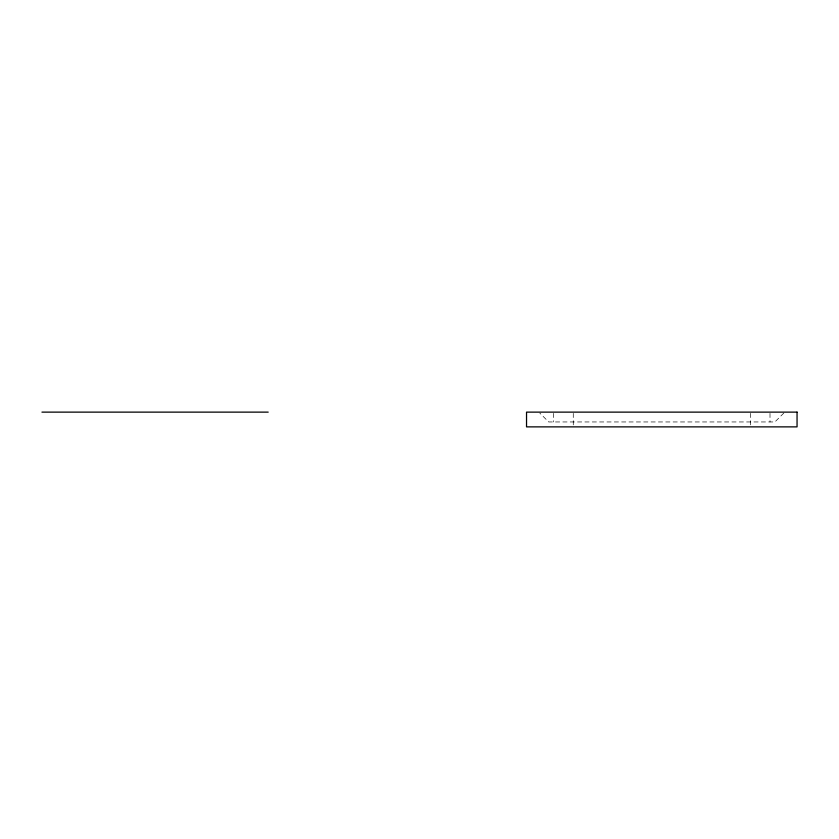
<?xml version="1.0" encoding="UTF-8"?>
<svg xmlns="http://www.w3.org/2000/svg" width="839" height="839" viewBox="0 0 839 839"><rect width="100%" height="100%" fill="white"/><g stroke="black" fill="none" stroke-linecap="round" stroke-linejoin="round"><path stroke-width="0.63" stroke-dasharray="4.2 3.15" d="M783.846 413.019L774.9 421.954L548.685 421.954L539.75 413.019M770.003 413.354L770.003 421.954M750.328 413.354L750.328 426.873M573.268 413.354L573.268 425.646M553.593 413.354L553.593 421.954"/><path stroke-width="1.26" d="M41.95 412.127L268.197 412.127M797.05 412.127L526.535 412.127L526.535 426.873L797.05 426.873L797.05 412.127"/></g></svg>
